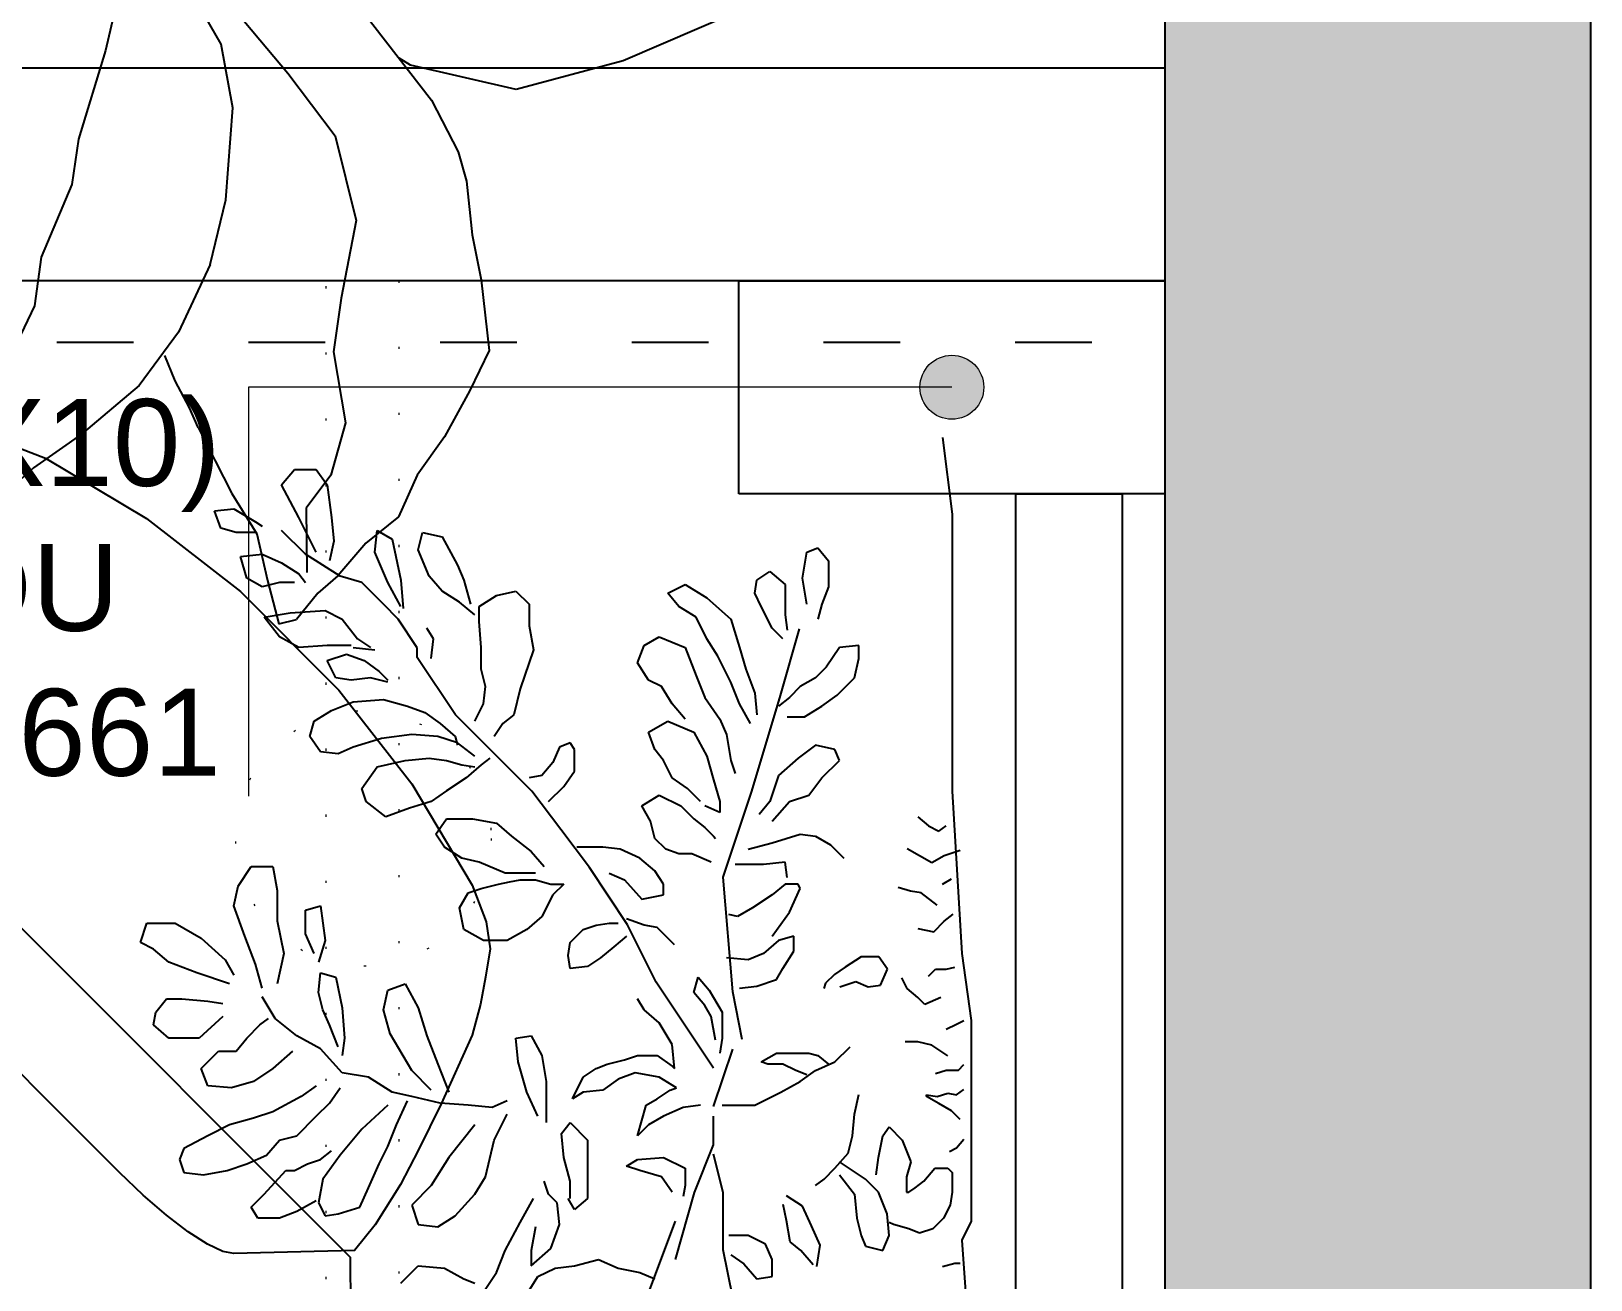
# Model space of a CAD drawing. Header units: millimetres. Extents: x 7687 to 15428, y -715 to 4028.
# Drawn here: x 10270.2 to 10343.5, y 3663.8 to 3722.4 of the extents above; entities that cross this region are included whole.
import ezdxf

# ---------------------------------------------------------------- set-up
doc = ezdxf.new("R2010")
doc.units = ezdxf.units.MM
for name, pattern in [('14.022_CEKIRDEKLER_SAFTLAR_+51.00$0$ACAD_ISO07W100', [3, 0, -3]), ('ACAD_ISO03W100', [30, 12, -18]), ('ACAD_ISO07W100', [3, 0, -3]), ('CONTINUA', [0])]:
    doc.linetypes.add(name, pattern=pattern)
for name, color, linetype in [('0-MOBIL', 3, 'CONTINUA'), ('ALPIÇAN ASMA TAVAN', 121, 'ACAD_ISO03W100'), ('YAZI', 121, 'Continuous')]:
    doc.layers.add(name, color=color, linetype=linetype)
for name, color, linetype, lineweight in [('Sarkıt Ayd.', 50, 'ACAD_ISO07W100', 0), ('SS_FURNITURE', 23, 'Continuous', 25), ('yazı', 7, 'Continuous', 20)]:
    doc.layers.add(name, color=color, linetype=linetype, lineweight=lineweight)
doc.styles.add('ROMANC', font='arial.ttf')

# ---------------------------------------------------------------- blocks, each defined once
blk = doc.blocks.new('fdgfff')
at = {"color": 67, "true_color": 0x727430}
for p, q in [((50514.227, 5720.9951), (50514.2402, 5721.0105)), ((50514.2402, 5721.0105), (50514.2533, 5721.0083)), ((50514.3038, 5720.9951), (50514.3169, 5721.0105)), ((50514.3169, 5721.0105), (50514.3235, 5721.0237)), ((50514.3235, 5721.0237), (50514.3432, 5721.0171)), ((50514.3432, 5721.0171), (50514.3432, 5720.9885)), ((50514.227, 5720.9644), (50514.227, 5720.9951)), ((50514.2533, 5721.0083), (50514.2665, 5720.9973)), ((50514.2665, 5720.9973), (50514.2665, 5720.982)), ((50514.2928, 5720.9666), (50514.3038, 5720.9951)), ((50514.091, 5720.9798), (50514.0888, 5720.96)), ((50514.1042, 5720.9842), (50514.091, 5720.9798)), ((50514.1152, 5720.9798), (50514.1042, 5720.9842)), ((50514.1283, 5720.9556), (50514.1152, 5720.9798)), ((50514.2665, 5720.982), (50514.2643, 5720.9556)), ((50514.3432, 5720.9885), (50514.3279, 5720.9622)), ((50514.2489, 5720.9403), (50514.227, 5720.9644)), ((50514.2818, 5720.9337), (50514.2928, 5720.9666)), ((50514.0888, 5720.96), (50514.0932, 5720.9359)), ((50514.1393, 5720.9337), (50514.1283, 5720.9556)), ((50514.1766, 5720.9315), (50514.1788, 5720.9556)), ((50514.1788, 5720.9556), (50514.1963, 5720.9622)), ((50514.1963, 5720.9622), (50514.2138, 5720.9447)), ((50514.2643, 5720.9556), (50514.2621, 5720.9403)), ((50514.3279, 5720.9622), (50514.306, 5720.9381)), ((50514.7424, 5720.9425), (50514.7599, 5720.949)), ((50514.7599, 5720.949), (50514.7621, 5720.9293)), ((50514.0932, 5720.9359), (50514.0998, 5720.9161)), ((50514.1459, 5720.9095), (50514.1393, 5720.9337)), ((50514.1831, 5720.9095), (50514.1766, 5720.9315)), ((50514.2138, 5720.9447), (50514.2138, 5720.9271)), ((50514.306, 5720.9381), (50514.2906, 5720.9293)), ((50514.738, 5720.9271), (50514.7424, 5720.9425)), ((50514.0998, 5720.9161), (50514.1086, 5720.8964)), ((50514.2138, 5720.9271), (50514.227, 5720.9161)), ((50514.227, 5720.9161), (50514.2402, 5720.903)), ((50514.3016, 5720.9073), (50514.3301, 5720.9183)), ((50514.3301, 5720.9183), (50514.3608, 5720.9293)), ((50514.3608, 5720.9293), (50514.3805, 5720.9249)), ((50514.3805, 5720.9249), (50514.4003, 5720.9117)), ((50514.6832, 5720.9008), (50514.692, 5720.9161)), ((50514.692, 5720.9161), (50514.7139, 5720.9227)), ((50514.7139, 5720.9227), (50514.7161, 5720.9008)), ((50514.738, 5720.9073), (50514.738, 5720.9271)), ((50514.7621, 5720.9293), (50514.749, 5720.9073)), ((50514.045, 5720.9051), (50514.0559, 5720.9117)), ((50514.045, 5720.8832), (50514.045, 5720.9051)), ((50514.0559, 5720.9117), (50514.0691, 5720.8986)), ((50514.1524, 5720.8898), (50514.1459, 5720.9095)), ((50514.1963, 5720.8898), (50514.1831, 5720.9095)), ((50514.2402, 5720.903), (50514.2467, 5720.8942)), ((50514.2467, 5720.8876), (50514.2687, 5720.9008)), ((50514.2774, 5720.9008), (50514.3016, 5720.9073)), ((50514.4003, 5720.9117), (50514.4003, 5720.8898)), ((50514.6876, 5720.8832), (50514.6832, 5720.9008)), ((50514.7161, 5720.9008), (50514.7073, 5720.881)), ((50514.749, 5720.9073), (50514.7446, 5720.9008)), ((50514.0691, 5720.8986), (50514.0932, 5720.8766)), ((50514.1086, 5720.8964), (50514.1239, 5720.8832)), ((50514.1678, 5720.8613), (50514.1524, 5720.8898)), ((50514.2138, 5720.87), (50514.1963, 5720.8898)), ((50514.2292, 5720.8656), (50514.2467, 5720.8876)), ((50514.3125, 5720.8788), (50514.2818, 5720.8854)), ((50514.3454, 5720.8854), (50514.3125, 5720.8788)), ((50514.3761, 5720.8854), (50514.3454, 5720.8854)), ((50514.4003, 5720.8898), (50514.3761, 5720.8854)), ((50514.6327, 5720.8832), (50514.6525, 5720.8986)), ((50514.6525, 5720.8986), (50514.6569, 5720.8722)), ((50514.0516, 5720.8656), (50514.045, 5720.8832)), ((50514.0932, 5720.8766), (50514.0932, 5720.8678)), ((50514.0932, 5720.8678), (50514.0998, 5720.8547)), ((50514.1239, 5720.8832), (50514.1283, 5720.8656)), ((50514.6218, 5720.8635), (50514.6327, 5720.8832)), ((50514.6569, 5720.8722), (50514.6591, 5720.8371)), ((50514.6876, 5720.8678), (50514.6876, 5720.8832)), ((50514.7073, 5720.881), (50514.6963, 5720.8635)), ((50514.7161, 5720.8569), (50514.7402, 5720.881)), ((50514.7534, 5720.8635), (50514.7863, 5720.881)), ((50514.7863, 5720.881), (50514.8016, 5720.8678)), ((50514.8016, 5720.8678), (50514.8016, 5720.8459)), ((50514.0625, 5720.8459), (50514.0516, 5720.8656)), ((50514.0998, 5720.8547), (50514.1042, 5720.8415)), ((50514.1283, 5720.8656), (50514.1481, 5720.8459)), ((50514.1788, 5720.8459), (50514.1678, 5720.8613)), ((50514.216, 5720.8415), (50514.2292, 5720.8656)), ((50514.3125, 5720.8481), (50514.3323, 5720.8569)), ((50514.3323, 5720.8569), (50514.3564, 5720.8569)), ((50514.3564, 5720.8569), (50514.3608, 5720.8415)), ((50514.5165, 5720.8415), (50514.5319, 5720.8525)), ((50514.5319, 5720.8525), (50514.5472, 5720.8481)), ((50514.624, 5720.8349), (50514.6218, 5720.8635)), ((50514.6963, 5720.8635), (50514.6876, 5720.8569)), ((50514.6941, 5720.8218), (50514.7161, 5720.8569)), ((50514.7183, 5720.8459), (50514.7534, 5720.8635)), ((50514.0603, 5720.8437), (50514.0472, 5720.8371)), ((50514.0472, 5720.8371), (50514.0494, 5720.8239)), ((50514.0845, 5720.8393), (50514.0603, 5720.8437)), ((50514.1086, 5720.8218), (50514.0845, 5720.8393)), ((50514.1042, 5720.8415), (50514.113, 5720.8305)), ((50514.1481, 5720.8459), (50514.1612, 5720.8327)), ((50514.1919, 5720.8196), (50514.216, 5720.8415)), ((50514.2402, 5720.8327), (50514.2555, 5720.8393)), ((50514.2555, 5720.8393), (50514.2731, 5720.8437)), ((50514.2731, 5720.8437), (50514.2928, 5720.8415)), ((50514.2928, 5720.8415), (50514.2884, 5720.8261)), ((50514.3257, 5720.8371), (50514.3038, 5720.8437)), ((50514.3608, 5720.8415), (50514.3257, 5720.8371)), ((50514.5143, 5720.8239), (50514.5165, 5720.8415)), ((50514.5472, 5720.8481), (50514.5582, 5720.8305)), ((50514.6591, 5720.8371), (50514.6503, 5720.8196)), ((50514.8016, 5720.8459), (50514.7863, 5720.8349)), ((50514.0494, 5720.8239), (50514.0559, 5720.802)), ((50514.1349, 5720.7998), (50514.1086, 5720.8218)), ((50514.1612, 5720.8327), (50514.1766, 5720.8218)), ((50514.2182, 5720.8239), (50514.2402, 5720.8327)), ((50514.2884, 5720.8261), (50514.2577, 5720.8196)), ((50514.5209, 5720.8086), (50514.5143, 5720.8239)), ((50514.5582, 5720.8305), (50514.5669, 5720.8086)), ((50514.5889, 5720.8108), (50514.5911, 5720.8261)), ((50514.5911, 5720.8261), (50514.6086, 5720.8349)), ((50514.6086, 5720.8349), (50514.6152, 5720.8152)), ((50514.624, 5720.8108), (50514.624, 5720.8349)), ((50514.6876, 5720.7998), (50514.6941, 5720.8218)), ((50514.7292, 5720.8283), (50514.7095, 5720.8327)), ((50514.7534, 5720.8305), (50514.7292, 5720.8283)), ((50514.7863, 5720.8349), (50514.7534, 5720.8305)), ((50514.1875, 5720.7932), (50514.1919, 5720.8196)), ((50514.227, 5720.8174), (50514.2095, 5720.8196)), ((50514.2577, 5720.8196), (50514.227, 5720.8174)), ((50514.5297, 5720.7801), (50514.5209, 5720.8086)), ((50514.5669, 5720.8086), (50514.5691, 5720.7779)), ((50514.5911, 5720.791), (50514.5889, 5720.8108)), ((50514.6152, 5720.8152), (50514.6086, 5720.7976)), ((50514.6218, 5720.8086), (50514.6196, 5720.7866)), ((50514.6503, 5720.8196), (50514.6305, 5720.8042)), ((50514.0559, 5720.802), (50514.0757, 5720.7932)), ((50514.0757, 5720.7932), (50514.0998, 5720.7823)), ((50514.159, 5720.7735), (50514.1349, 5720.7998)), ((50514.1722, 5720.7691), (50514.1875, 5720.7932)), ((50514.4507, 5720.7757), (50514.4661, 5720.7954)), ((50514.4661, 5720.7954), (50514.4792, 5720.7998)), ((50514.4792, 5720.7998), (50514.5012, 5720.7844)), ((50514.5867, 5720.7735), (50514.5911, 5720.791)), ((50514.6086, 5720.7976), (50514.5977, 5720.7823)), ((50514.6305, 5720.8042), (50514.6218, 5720.791)), ((50514.6656, 5720.7779), (50514.6876, 5720.7998)), ((50514.0998, 5720.7823), (50514.1173, 5720.7735)), ((50514.1173, 5720.7735), (50514.1393, 5720.7647)), ((50514.2314, 5720.7713), (50514.2555, 5720.7779)), ((50514.2555, 5720.7779), (50514.2753, 5720.7735)), ((50514.2753, 5720.7735), (50514.2818, 5720.7559)), ((50514.4595, 5720.7515), (50514.4507, 5720.7757)), ((50514.5012, 5720.7844), (50514.5077, 5720.7559)), ((50514.534, 5720.7493), (50514.5297, 5720.7801)), ((50514.5691, 5720.7779), (50514.5626, 5720.7537)), ((50514.5977, 5720.7823), (50514.5889, 5720.7735)), ((50514.6504, 5720.7631), (50514.6656, 5720.7779)), ((50514.6634, 5720.7603), (50514.6876, 5720.7735)), ((50514.6876, 5720.7735), (50514.7183, 5720.7866)), ((50514.7183, 5720.7866), (50514.7402, 5720.7844)), ((50514.7402, 5720.7844), (50514.7314, 5720.7691)), ((50513.9792, 5720.7603), (50513.9967, 5720.7428)), ((50514.1393, 5720.7647), (50514.1634, 5720.7537)), ((50514.1678, 5720.7493), (50514.1722, 5720.7691)), ((50514.1941, 5720.7493), (50514.2314, 5720.7713)), ((50514.6215, 5720.7438), (50514.6504, 5720.7631)), ((50514.6898, 5720.7603), (50514.6613, 5720.7581)), ((50514.7314, 5720.7691), (50514.6898, 5720.7603)), ((50513.9967, 5720.7428), (50513.9945, 5720.7164)), ((50514.0384, 5720.7428), (50514.0362, 5720.723)), ((50514.0581, 5720.7493), (50514.0384, 5720.7428)), ((50514.0779, 5720.7296), (50514.0581, 5720.7493)), ((50514.1612, 5720.7208), (50514.1678, 5720.7493)), ((50514.1744, 5720.7296), (50514.1941, 5720.7493)), ((50514.2577, 5720.7428), (50514.2292, 5720.734)), ((50514.2818, 5720.7559), (50514.2577, 5720.7428)), ((50514.4661, 5720.7296), (50514.4595, 5720.7515)), ((50514.5077, 5720.7559), (50514.5099, 5720.7318)), ((50514.5319, 5720.723), (50514.534, 5720.7493)), ((50514.5539, 5720.7051), (50514.6118, 5720.7438)), ((50514.5626, 5720.7537), (50514.556, 5720.7362)), ((50514.6118, 5720.7438), (50514.6215, 5720.7438)), ((50514.6941, 5720.7318), (50514.7205, 5720.7428)), ((50514.7205, 5720.7428), (50514.738, 5720.7384)), ((50514.1064, 5720.712), (50514.0779, 5720.7296)), ((50514.2292, 5720.734), (50514.2007, 5720.723)), ((50514.477, 5720.7142), (50514.4661, 5720.7296)), ((50514.5099, 5720.7318), (50514.5077, 5720.7142)), ((50514.556, 5720.7362), (50514.545, 5720.7208)), ((50514.6108, 5720.7296), (50514.6305, 5720.7274)), ((50514.6305, 5720.7274), (50514.6415, 5720.734)), ((50514.6788, 5720.7186), (50514.6941, 5720.7318)), ((50514.738, 5720.7384), (50514.7336, 5720.7186)), ((50513.9945, 5720.7164), (50513.9836, 5720.6967)), ((50514.0362, 5720.723), (50514.0472, 5720.7054)), ((50514.1393, 5720.6857), (50514.1064, 5720.712)), ((50514.159, 5720.6923), (50514.1612, 5720.7208)), ((50514.2007, 5720.723), (50514.1722, 5720.712)), ((50514.409, 5720.6989), (50514.42, 5720.7164)), ((50514.42, 5720.7164), (50514.4332, 5720.7252)), ((50514.4332, 5720.7252), (50514.4485, 5720.7142)), ((50514.4485, 5720.7142), (50514.4485, 5720.6879)), ((50514.4902, 5720.6945), (50514.477, 5720.7142)), ((50514.5077, 5720.7142), (50514.5033, 5720.6989)), ((50514.5253, 5720.7032), (50514.5319, 5720.723)), ((50514.545, 5720.7208), (50514.5319, 5720.7054)), ((50514.6678, 5720.7011), (50514.6788, 5720.7186)), ((50514.7336, 5720.7186), (50514.7051, 5720.7032)), ((50513.9836, 5720.6967), (50513.9792, 5720.6857)), ((50514.0472, 5720.7054), (50514.0691, 5720.6857)), ((50514.3257, 5720.6769), (50514.3367, 5720.6967)), ((50514.3367, 5720.6967), (50514.3586, 5720.7011)), ((50514.3586, 5720.7011), (50514.3739, 5720.6923)), ((50514.4047, 5720.6813), (50514.409, 5720.6989)), ((50514.5033, 5720.6791), (50514.4902, 5720.6945)), ((50514.5033, 5720.6989), (50514.5012, 5720.6857)), ((50514.5121, 5720.6857), (50514.5253, 5720.7032)), ((50514.5319, 5720.7054), (50514.5231, 5720.7032)), ((50514.5249, 5720.6761), (50514.5539, 5720.7051)), ((50514.6547, 5720.6857), (50514.6678, 5720.7011)), ((50514.6898, 5720.6967), (50514.6656, 5720.6901)), ((50514.7051, 5720.7032), (50514.6898, 5720.6967)), ((50513.9638, 5720.6813), (50513.9901, 5720.6637)), ((50514.0691, 5720.6857), (50514.0866, 5720.6747)), ((50514.1568, 5720.6681), (50514.159, 5720.6923)), ((50514.3739, 5720.6923), (50514.3783, 5720.6791)), ((50514.3783, 5720.6791), (50514.3827, 5720.6616)), ((50514.3937, 5720.655), (50514.4047, 5720.6813)), ((50514.4485, 5720.6879), (50514.4441, 5720.6637)), ((50514.5099, 5720.6703), (50514.5033, 5720.6791)), ((50514.5472, 5720.6857), (50514.5648, 5720.6769)), ((50514.5823, 5720.6747), (50514.5998, 5720.6791)), ((50514.5998, 5720.6791), (50514.6218, 5720.6791)), ((50514.6218, 5720.6791), (50514.6481, 5720.6813)), ((50514.6481, 5720.6813), (50514.6634, 5720.6813)), ((50514.6634, 5720.6813), (50514.6744, 5720.6637)), ((50513.9901, 5720.6637), (50514.0121, 5720.655)), ((50514.0866, 5720.6747), (50514.1239, 5720.6659)), ((50514.1239, 5720.6659), (50514.1502, 5720.6528)), ((50514.1634, 5720.6528), (50514.1568, 5720.6681)), ((50514.3257, 5720.6528), (50514.3257, 5720.6769)), ((50514.4441, 5720.6637), (50514.431, 5720.6484)), ((50514.4766, 5720.6278), (50514.5249, 5720.6761)), ((50514.545, 5720.6572), (50514.5319, 5720.6659)), ((50514.5648, 5720.6769), (50514.5823, 5720.6747)), ((50514.6744, 5720.6637), (50514.6788, 5720.644)), ((50514.0121, 5720.655), (50514.0406, 5720.6396)), ((50514.3367, 5720.633), (50514.3257, 5720.6528)), ((50514.3827, 5720.6616), (50514.3849, 5720.6506)), ((50514.3849, 5720.6506), (50514.3871, 5720.6396)), ((50514.3937, 5720.6374), (50514.3937, 5720.655)), ((50514.431, 5720.6484), (50514.4156, 5720.6286)), ((50514.5538, 5720.6462), (50514.545, 5720.6572)), ((50513.9682, 5720.633), (50513.9858, 5720.622)), ((50514.0406, 5720.6396), (50514.0647, 5720.6264)), ((50514.1481, 5720.622), (50514.1722, 5720.633)), ((50514.1722, 5720.633), (50514.2029, 5720.6418)), ((50514.2029, 5720.6418), (50514.227, 5720.644)), ((50514.227, 5720.644), (50514.2292, 5720.6286)), ((50514.3498, 5720.6177), (50514.3367, 5720.633)), ((50514.3871, 5720.6396), (50514.3871, 5720.6242)), ((50514.3937, 5720.6242), (50514.3937, 5720.6374)), ((50514.5801, 5720.6396), (50514.5538, 5720.6462)), ((50514.6196, 5720.6264), (50514.5801, 5720.6396)), ((50514.6788, 5720.644), (50514.6656, 5720.6308)), ((50513.9858, 5720.622), (50513.9945, 5720.6045)), ((50513.9967, 5720.6286), (50514.0143, 5720.6089)), ((50514.0121, 5720.6286), (50513.9967, 5720.6286)), ((50514.0362, 5720.6242), (50514.0121, 5720.6286)), ((50514.0691, 5720.6111), (50514.0823, 5720.6155)), ((50514.2095, 5720.6177), (50514.1831, 5720.6133)), ((50514.2292, 5720.6286), (50514.2095, 5720.6177)), ((50514.3718, 5720.6067), (50514.3498, 5720.6177)), ((50514.3871, 5720.6242), (50514.3827, 5720.6089)), ((50514.4156, 5720.6286), (50514.4003, 5720.6155)), ((50514.438, 5720.5988), (50514.4766, 5720.6278)), ((50514.4924, 5720.6177), (50514.4902, 5720.6308)), ((50514.5055, 5720.6067), (50514.4924, 5720.6177)), ((50514.6437, 5720.6308), (50514.6196, 5720.6264)), ((50514.6656, 5720.6308), (50514.6437, 5720.6308)), ((50513.9945, 5720.6045), (50513.9967, 5720.5847)), ((50514.0143, 5720.6089), (50514.0384, 5720.6001)), ((50514.0384, 5720.6001), (50514.0603, 5720.6023)), ((50514.0603, 5720.6023), (50514.0691, 5720.6111)), ((50514.1612, 5720.6133), (50514.1415, 5720.6133)), ((50514.1831, 5720.6133), (50514.1612, 5720.6133)), ((50514.3827, 5720.5957), (50514.3718, 5720.6067)), ((50514.3827, 5720.6089), (50514.3827, 5720.5957)), ((50514.4661, 5720.6111), (50514.4814, 5720.5957)), ((50514.5209, 5720.6001), (50514.5055, 5720.6067)), ((50514.5253, 5720.5891), (50514.5209, 5720.6001)), ((50513.9967, 5720.5847), (50514.0033, 5720.5606)), ((50514.0537, 5720.5847), (50514.0647, 5720.5913)), ((50514.0647, 5720.5716), (50514.0537, 5720.5847)), ((50514.0647, 5720.5891), (50514.0823, 5720.5891)), ((50514.0823, 5720.5891), (50514.1064, 5720.5957)), ((50514.1064, 5720.5957), (50514.1305, 5720.5979)), ((50514.1415, 5720.5891), (50514.1239, 5720.5716)), ((50514.1305, 5720.5979), (50514.1415, 5720.5891)), ((50514.1656, 5720.5869), (50514.1875, 5720.576)), ((50514.1722, 5720.576), (50514.1656, 5720.5869)), ((50514.2972, 5720.5891), (50514.3103, 5720.5913)), ((50514.2994, 5720.5716), (50514.2972, 5720.5891)), ((50514.3103, 5720.5913), (50514.3235, 5720.5891)), ((50514.3235, 5720.5891), (50514.3367, 5720.576)), ((50514.3993, 5720.5698), (50514.438, 5720.5988)), ((50514.4814, 5720.5957), (50514.4968, 5720.5847)), ((50514.4968, 5720.5847), (50514.5187, 5720.5847)), ((50514.5187, 5720.5847), (50514.5253, 5720.5891)), ((50514.0932, 5720.5716), (50514.0647, 5720.5716)), ((50514.1239, 5720.5716), (50514.0932, 5720.5716)), ((50514.1744, 5720.5562), (50514.1722, 5720.576)), ((50514.1875, 5720.576), (50514.1963, 5720.5628)), ((50514.3082, 5720.5584), (50514.2994, 5720.5716)), ((50514.3367, 5720.576), (50514.3411, 5720.5628)), ((50514.3414, 5720.5311), (50514.3993, 5720.5698)), ((50514.42, 5720.5716), (50514.42, 5720.5825)), ((50514.42, 5720.5562), (50514.42, 5720.5716)), ((50514.0033, 5720.5606), (50513.9945, 5720.5408)), ((50514.1853, 5720.5408), (50514.1744, 5720.5562)), ((50514.1963, 5720.5628), (50514.2007, 5720.5518)), ((50514.3191, 5720.5452), (50514.3082, 5720.5584)), ((50514.3411, 5720.5628), (50514.3432, 5720.5496)), ((50514.4178, 5720.5387), (50514.42, 5720.5562)), ((50513.9945, 5720.5408), (50513.9901, 5720.5189)), ((50514.1919, 5720.5233), (50514.1853, 5720.5408)), ((50514.2007, 5720.5518), (50514.2051, 5720.5343)), ((50514.3301, 5720.5321), (50514.3191, 5720.5452)), ((50514.3432, 5720.5496), (50514.3432, 5720.5408)), ((50514.3937, 5720.5496), (50514.3871, 5720.5343)), ((50514.409, 5720.5189), (50514.4178, 5720.5387)), ((50514.0932, 5720.5189), (50514.0976, 5720.5321)), ((50514.0976, 5720.5321), (50514.1042, 5720.5211)), ((50514.1042, 5720.5211), (50514.1064, 5720.4948)), ((50514.1283, 5720.5211), (50514.159, 5720.5123)), ((50514.1393, 5720.5101), (50514.1283, 5720.5211)), ((50514.1875, 5720.4992), (50514.1919, 5720.5233)), ((50514.2051, 5720.5343), (50514.2095, 5720.5211)), ((50514.2095, 5720.5211), (50514.2095, 5720.5013)), ((50514.2555, 5720.5145), (50514.2665, 5720.5211)), ((50514.2834, 5720.5021), (50514.3414, 5720.5311)), ((50514.3411, 5720.5145), (50514.3476, 5720.5321)), ((50514.3871, 5720.5343), (50514.3674, 5720.5167)), ((50514.5889, 5720.5101), (50514.6064, 5720.5211)), ((50514.6064, 5720.5211), (50514.624, 5720.5145)), ((50513.9647, 5720.5118), (50514.0419, 5720.4828)), ((50513.9901, 5720.5189), (50513.9836, 5720.5035)), ((50514.0866, 5720.497), (50514.0932, 5720.5189)), ((50514.1481, 5720.4948), (50514.1393, 5720.5101)), ((50514.159, 5720.5123), (50514.1656, 5720.5013)), ((50514.2424, 5720.4992), (50514.2555, 5720.5145)), ((50514.3389, 5720.5013), (50514.3411, 5720.5145)), ((50514.3674, 5720.5167), (50514.3718, 5720.4948)), ((50514.3959, 5720.5035), (50514.409, 5720.5189)), ((50514.4288, 5720.5035), (50514.4463, 5720.5079)), ((50514.4463, 5720.5079), (50514.4617, 5720.5167)), ((50514.4617, 5720.5167), (50514.4726, 5720.4992)), ((50514.5187, 5720.5035), (50514.5362, 5720.5101)), ((50514.5362, 5720.5101), (50514.5472, 5720.4904)), ((50514.5823, 5720.497), (50514.5889, 5720.5101)), ((50514.624, 5720.5145), (50514.6327, 5720.4992)), ((50514.0713, 5720.486), (50514.0866, 5720.497)), ((50514.1064, 5720.4948), (50514.0954, 5720.4728)), ((50514.1568, 5720.475), (50514.1481, 5720.4948)), ((50514.1656, 5720.5013), (50514.1744, 5720.4882)), ((50514.1766, 5720.4816), (50514.1875, 5720.4992)), ((50514.1965, 5720.4441), (50514.2834, 5720.5021)), ((50514.2095, 5720.5013), (50514.1985, 5720.486)), ((50514.2204, 5720.486), (50514.2424, 5720.4992)), ((50514.3213, 5720.4838), (50514.3389, 5720.5013)), ((50514.3718, 5720.4948), (50514.3827, 5720.4948)), ((50514.3827, 5720.4948), (50514.3959, 5720.5035)), ((50514.4134, 5720.4794), (50514.4178, 5720.4926)), ((50514.4178, 5720.4926), (50514.4288, 5720.5035)), ((50514.4726, 5720.4992), (50514.4617, 5720.4772)), ((50514.4902, 5720.486), (50514.5077, 5720.4948)), ((50514.5077, 5720.4948), (50514.5187, 5720.5035)), ((50514.5472, 5720.4904), (50514.5362, 5720.464)), ((50514.5648, 5720.486), (50514.5823, 5720.497)), ((50514.6327, 5720.4992), (50514.6218, 5720.4728)), ((50514.6634, 5720.4794), (50514.6766, 5720.4904)), ((50514.6766, 5720.4904), (50514.6854, 5720.4728)), ((50514.0033, 5720.4828), (50514.0709, 5720.4635)), ((50514.0779, 5720.4728), (50514.0669, 5720.475)), ((50514.159, 5720.4575), (50514.1568, 5720.475)), ((50514.1744, 5720.4882), (50514.1766, 5720.4816)), ((50514.1963, 5720.4838), (50514.2204, 5720.486)), ((50514.1985, 5720.486), (50514.1963, 5720.4838)), ((50514.4134, 5720.4662), (50514.4134, 5720.4794)), ((50514.4617, 5720.4772), (50514.4485, 5720.464)), ((50514.4792, 5720.4706), (50514.4902, 5720.486)), ((50514.5494, 5720.4728), (50514.5648, 5720.486)), ((50514.6525, 5720.4618), (50514.6634, 5720.4794)), ((50514.0709, 5720.4635), (50514.1192, 5720.4441)), ((50514.0954, 5720.4728), (50514.0779, 5720.4728)), ((50514.2599, 5720.4531), (50514.2731, 5720.464)), ((50514.2731, 5720.464), (50514.2884, 5720.4597)), ((50514.2884, 5720.4597), (50514.2753, 5720.4487)), ((50514.4047, 5720.4465), (50514.4134, 5720.4662)), ((50514.4485, 5720.464), (50514.4397, 5720.4531)), ((50514.4661, 5720.4575), (50514.4792, 5720.4706)), ((50514.5362, 5720.464), (50514.5121, 5720.4509)), ((50514.5933, 5720.4618), (50514.5713, 5720.4531)), ((50514.6218, 5720.4728), (50514.5933, 5720.4618)), ((50514.6305, 5720.4509), (50514.6525, 5720.4618)), ((50514.6854, 5720.4728), (50514.6722, 5720.4509)), ((50514.0709, 5720.4345), (50514.1095, 5720.4441)), ((50514.1192, 5720.4441), (50514.1482, 5720.4441)), ((50514.1578, 5720.4441), (50514.2158, 5720.4248)), ((50514.2248, 5720.4421), (50514.2489, 5720.4465)), ((50514.2489, 5720.4465), (50514.2599, 5720.4531)), ((50514.2753, 5720.4487), (50514.2533, 5720.4355)), ((50514.431, 5720.4443), (50514.4288, 5720.4421)), ((50514.4397, 5720.4531), (50514.431, 5720.4443)), ((50514.4551, 5720.4377), (50514.4617, 5720.4531)), ((50514.488, 5720.4443), (50514.4661, 5720.4377)), ((50514.5121, 5720.4509), (50514.488, 5720.4443)), ((50514.5713, 5720.4531), (50514.5494, 5720.4377)), ((50514.613, 5720.4399), (50514.6305, 5720.4509)), ((50514.6722, 5720.4509), (50514.6503, 5720.4267)), ((50513.9647, 5720.4248), (50514.013, 5720.4345)), ((50514.0077, 5720.4267), (50513.9989, 5720.4136)), ((50514.013, 5720.4345), (50514.0709, 5720.4345)), ((50514.0274, 5720.4092), (50514.0274, 5720.4289)), ((50514.159, 5720.4355), (50514.159, 5720.4026)), ((50514.227, 5720.4355), (50514.2117, 5720.4377)), ((50514.2533, 5720.4355), (50514.227, 5720.4355)), ((50514.2737, 5720.4248), (50514.3897, 5720.4345)), ((50514.306, 5720.4092), (50514.3082, 5720.4311)), ((50514.3498, 5720.4201), (50514.352, 5720.4289)), ((50514.3897, 5720.4345), (50514.4766, 5720.4055)), ((50514.4661, 5720.4377), (50514.4551, 5720.4377)), ((50514.5077, 5720.4267), (50514.4946, 5720.4223)), ((50514.534, 5720.4311), (50514.5077, 5720.4267)), ((50514.5494, 5720.4377), (50514.534, 5720.4311)), ((50514.5648, 5720.418), (50514.5867, 5720.4267)), ((50514.5867, 5720.4267), (50514.613, 5720.4399)), ((50514.6503, 5720.4267), (50514.6218, 5720.418)), ((50513.9989, 5720.4136), (50513.9836, 5720.4004)), ((50514.2255, 5720.4152), (50514.2737, 5720.4248)), ((50514.2774, 5720.418), (50514.2796, 5720.4004)), ((50514.3586, 5720.4048), (50514.3498, 5720.4201)), ((50514.4025, 5720.4092), (50514.4025, 5720.4223)), ((50514.545, 5720.407), (50514.5648, 5720.418)), ((50514.5998, 5720.4114), (50514.5757, 5720.4026)), ((50514.6218, 5720.418), (50514.5998, 5720.4114)), ((50513.9836, 5720.4004), (50513.9858, 5720.385)), ((50514.0187, 5720.3916), (50514.0274, 5720.4092)), ((50514.159, 5720.4026), (50514.1722, 5720.3763)), ((50514.2007, 5720.3894), (50514.2029, 5720.396)), ((50514.2029, 5720.396), (50514.2117, 5720.3806)), ((50514.2796, 5720.4004), (50514.2862, 5720.3806)), ((50514.3125, 5720.3938), (50514.306, 5720.4092)), ((50514.3718, 5720.385), (50514.3586, 5720.4048)), ((50514.4025, 5720.3938), (50514.4025, 5720.4092)), ((50514.4178, 5720.4092), (50514.4244, 5720.385)), ((50514.4661, 5720.3872), (50514.4529, 5720.3982)), ((50514.4766, 5720.4055), (50514.5732, 5720.3765)), ((50514.5757, 5720.4026), (50514.5538, 5720.4004)), ((50514.6415, 5720.385), (50514.6634, 5720.396)), ((50514.6634, 5720.396), (50514.6766, 5720.4026)), ((50514.6766, 5720.4026), (50514.6898, 5720.4004)), ((50514.6898, 5720.4004), (50514.6985, 5720.3872)), ((50513.9858, 5720.385), (50514.0033, 5720.385)), ((50514.0033, 5720.385), (50514.0187, 5720.3916)), ((50514.2007, 5720.3828), (50514.2007, 5720.3894)), ((50514.2007, 5720.3741), (50514.2007, 5720.3828)), ((50514.2117, 5720.3806), (50514.2117, 5720.3697)), ((50514.2862, 5720.3806), (50514.2972, 5720.3741)), ((50514.3257, 5720.3785), (50514.3125, 5720.3938)), ((50514.3301, 5720.385), (50514.3542, 5720.3675)), ((50514.3827, 5720.3719), (50514.3718, 5720.385)), ((50514.4047, 5720.3719), (50514.4025, 5720.3938)), ((50514.4244, 5720.385), (50514.4332, 5720.3565)), ((50514.4463, 5720.385), (50514.4661, 5720.3675)), ((50514.4924, 5720.3785), (50514.4661, 5720.3872)), ((50514.6305, 5720.3741), (50514.6415, 5720.385)), ((50514.6985, 5720.3872), (50514.6854, 5720.3719)), ((50514.0121, 5720.356), (50514.0211, 5720.3667)), ((50514.0211, 5720.3667), (50514.0425, 5720.3703)), ((50514.0425, 5720.3703), (50514.0586, 5720.3739)), ((50514.0569, 5720.3542), (50514.0676, 5720.3703)), ((50514.1722, 5720.3763), (50514.1831, 5720.3565)), ((50514.1941, 5720.3609), (50514.2007, 5720.3741)), ((50514.2117, 5720.3697), (50514.2117, 5720.3477)), ((50514.2972, 5720.3741), (50514.3147, 5720.3631)), ((50514.3147, 5720.3631), (50514.3301, 5720.3631)), ((50514.3301, 5720.3631), (50514.3257, 5720.3785)), ((50514.3542, 5720.3675), (50514.3783, 5720.3565)), ((50514.3827, 5720.3587), (50514.3827, 5720.3719)), ((50514.3893, 5720.3697), (50514.4047, 5720.3719)), ((50514.4661, 5720.3675), (50514.4726, 5720.3477)), ((50514.5099, 5720.3587), (50514.4924, 5720.3785)), ((50514.5516, 5720.3697), (50514.5516, 5720.3521)), ((50514.5713, 5720.3675), (50514.5626, 5720.3785)), ((50514.5823, 5720.3565), (50514.5713, 5720.3675)), ((50514.5732, 5720.3765), (50514.6408, 5720.3572)), ((50514.6547, 5720.3719), (50514.6393, 5720.3697)), ((50514.6854, 5720.3719), (50514.6547, 5720.3719)), ((50513.9978, 5720.3434), (50514.0121, 5720.356)), ((50514.0372, 5720.3452), (50514.0569, 5720.3542)), ((50514.1831, 5720.3565), (50514.1941, 5720.3411)), ((50514.1897, 5720.3499), (50514.1941, 5720.3609)), ((50514.2117, 5720.3477), (50514.2095, 5720.3389)), ((50514.3783, 5720.3565), (50514.3827, 5720.3587)), ((50514.4332, 5720.3565), (50514.431, 5720.3411)), ((50514.4726, 5720.3477), (50514.4902, 5720.3346)), ((50514.5231, 5720.3411), (50514.5099, 5720.3587)), ((50514.5516, 5720.3521), (50514.5626, 5720.3346)), ((50514.5911, 5720.3411), (50514.5823, 5720.3565)), ((50514.6656, 5720.3499), (50514.692, 5720.3543)), ((50514.692, 5720.3543), (50514.7183, 5720.3499)), ((50514.7183, 5720.3499), (50514.7227, 5720.3389)), ((50513.996, 5720.3399), (50514.0175, 5720.3363)), ((50514.0175, 5720.3363), (50514.0372, 5720.3452)), ((50514.0779, 5720.3411), (50514.0845, 5720.3324)), ((50514.0845, 5720.3324), (50514.0954, 5720.3214)), ((50514.1941, 5720.3411), (50514.2029, 5720.3214)), ((50514.2095, 5720.3389), (50514.2007, 5720.328)), ((50514.2824, 5720.3309), (50514.277, 5720.3327)), ((50514.431, 5720.3411), (50514.4222, 5720.3258)), ((50514.4902, 5720.3346), (50514.5077, 5720.317)), ((50514.5187, 5720.3214), (50514.5231, 5720.3411)), ((50514.5626, 5720.3346), (50514.5735, 5720.3192)), ((50514.602, 5720.3302), (50514.5911, 5720.3411)), ((50514.6656, 5720.3346), (50514.6503, 5720.3389)), ((50514.6832, 5720.328), (50514.6656, 5720.3346)), ((50514.7227, 5720.3389), (50514.7095, 5720.328)), ((50514.0888, 5720.317), (50514.0691, 5720.3016)), ((50514.0932, 5720.3038), (50514.102, 5720.317)), ((50514.0954, 5720.3214), (50514.1108, 5720.3082)), ((50514.2029, 5720.3214), (50514.2182, 5720.306)), ((50514.2788, 5720.3166), (50514.2842, 5720.3004)), ((50514.2913, 5720.3219), (50514.2824, 5720.3309)), ((50514.2985, 5720.3112), (50514.2913, 5720.3219)), ((50514.4222, 5720.3258), (50514.409, 5720.3126)), ((50514.5077, 5720.317), (50514.5187, 5720.3214)), ((50514.5735, 5720.3192), (50514.5911, 5720.3016)), ((50514.6218, 5720.317), (50514.602, 5720.3302)), ((50514.624, 5720.2973), (50514.6218, 5720.317)), ((50514.7095, 5720.328), (50514.6832, 5720.328)), ((50514.0691, 5720.3016), (50514.045, 5720.2994)), ((50514.0845, 5720.2907), (50514.0932, 5720.3038)), ((50514.1108, 5720.3082), (50514.1283, 5720.3038)), ((50514.1283, 5720.3038), (50514.1502, 5720.3016)), ((50514.1502, 5720.3016), (50514.17, 5720.2973)), ((50514.2842, 5720.3004), (50514.2788, 5720.2879)), ((50514.3092, 5720.2951), (50514.2985, 5720.3112)), ((50514.5911, 5720.3016), (50514.6108, 5720.2973)), ((50514.0165, 5720.2907), (50514.0121, 5720.2731)), ((50514.0274, 5720.2951), (50514.0165, 5720.2907)), ((50514.045, 5720.2994), (50514.0274, 5720.2951)), ((50514.0713, 5720.2775), (50514.0845, 5720.2907)), ((50514.2788, 5720.2879), (50514.2806, 5720.2754)), ((50514.3092, 5720.2772), (50514.3092, 5720.2951)), ((50514.6108, 5720.2973), (50514.624, 5720.2973)), ((50514.0121, 5720.2731), (50514.0274, 5720.2665)), ((50514.0274, 5720.2665), (50514.0494, 5720.2687)), ((50514.0494, 5720.2687), (50514.0713, 5720.2775)), ((50514.0888, 5720.2797), (50514.1064, 5720.2775)), ((50514.1064, 5720.2775), (50514.1283, 5720.2731)), ((50514.1283, 5720.2731), (50514.1371, 5720.2665)), ((50514.2806, 5720.2754), (50514.2967, 5720.2682)), ((50514.2967, 5720.2682), (50514.3092, 5720.2772)), ((50514.034, 5720.2468), (50514.0384, 5720.2621)), ((50514.0384, 5720.2621), (50514.0406, 5720.2665)), ((50514.1239, 5720.2534), (50514.102, 5720.2446)), ((50514.1371, 5720.2665), (50514.1239, 5720.2534)), ((50514.277, 5720.2485), (50514.2878, 5720.2539)), ((50514.3755, 5720.2449), (50514.3791, 5720.2575)), ((50514.0296, 5720.2358), (50514.034, 5720.2468)), ((50514.0713, 5720.249), (50514.0713, 5720.2468)), ((50514.0866, 5720.249), (50514.0713, 5720.249)), ((50514.0713, 5720.2468), (50514.0757, 5720.2402)), ((50514.0757, 5720.2402), (50514.0823, 5720.2314)), ((50514.102, 5720.2446), (50514.0866, 5720.249)), ((50514.2197, 5720.2234), (50514.2233, 5720.2378)), ((50514.2233, 5720.2378), (50514.2233, 5720.2503)), ((50514.2609, 5720.2306), (50514.2681, 5720.2378)), ((50514.2681, 5720.2378), (50514.277, 5720.2485)), ((50514.3379, 5720.2378), (50514.3343, 5720.2216)), ((50514.3737, 5720.2342), (50514.3755, 5720.2449)), ((50514.4041, 5720.2234), (50514.4184, 5720.2485)), ((50514.4506, 5720.2378), (50514.4417, 5720.227)), ((50514.034, 5720.2226), (50514.0296, 5720.2358)), ((50514.045, 5720.2117), (50514.034, 5720.2226)), ((50514.0823, 5720.2314), (50514.0954, 5720.2204)), ((50514.1607, 5720.2163), (50514.1678, 5720.2288)), ((50514.1696, 5720.2288), (50514.1678, 5720.2181)), ((50514.1678, 5720.2288), (50514.1696, 5720.2288)), ((50514.209, 5720.2073), (50514.2197, 5720.2234)), ((50514.2681, 5720.2145), (50514.2609, 5720.2306)), ((50514.2896, 5720.227), (50514.2967, 5720.2198)), ((50514.3343, 5720.2216), (50514.345, 5720.2109)), ((50514.3612, 5720.2181), (50514.3737, 5720.2342)), ((50514.4113, 5720.2109), (50514.4041, 5720.2234)), ((50514.4417, 5720.227), (50514.4363, 5720.2163)), ((50513.996, 5720.2127), (50513.9996, 5720.2001)), ((50514.0581, 5720.2051), (50514.045, 5720.2117)), ((50514.0954, 5720.2073), (50514.091, 5720.2029)), ((50514.0954, 5720.2204), (50514.0954, 5720.2073)), ((50514.1123, 5720.2055), (50514.1159, 5720.1984)), ((50514.1535, 5720.2037), (50514.1607, 5720.2163)), ((50514.1678, 5720.2181), (50514.1714, 5720.2073)), ((50514.1714, 5720.2073), (50514.1696, 5720.1984)), ((50514.1911, 5720.2198), (50514.1947, 5720.2091)), ((50514.1947, 5720.2091), (50514.1947, 5720.1966)), ((50514.2359, 5720.2091), (50514.2412, 5720.1984)), ((50514.2967, 5720.2198), (50514.2967, 5720.2091)), ((50514.2967, 5720.2091), (50514.2985, 5720.2001)), ((50514.345, 5720.2109), (50514.3522, 5720.2019)), ((50514.3826, 5720.2127), (50514.388, 5720.2037)), ((50514.4166, 5720.1948), (50514.4113, 5720.2109)), ((50514.4363, 5720.2163), (50514.4417, 5720.2091)), ((50514.7567, 5720.2025), (50514.834, 5720.2122)), ((50513.8874, 5720.1832), (50514.0226, 5720.1928)), ((50513.9996, 5720.2001), (50513.9996, 5720.1948)), ((50514.0226, 5720.1928), (50514.0419, 5720.1832)), ((50514.0713, 5720.2029), (50514.0581, 5720.2051)), ((50514.091, 5720.2029), (50514.0713, 5720.2029)), ((50514.1159, 5720.1984), (50514.1249, 5720.1912)), ((50514.1446, 5720.1948), (50514.1535, 5720.2037)), ((50514.1696, 5720.1984), (50514.175, 5720.1912)), ((50514.1947, 5720.1966), (50514.2001, 5720.1912)), ((50514.2412, 5720.1984), (50514.2448, 5720.1912)), ((50514.2448, 5720.1832), (50514.3124, 5720.1928)), ((50514.3124, 5720.1928), (50514.4766, 5720.2025)), ((50514.4766, 5720.2025), (50514.5635, 5720.2025)), ((50514.5635, 5720.2025), (50514.6794, 5720.2025)), ((50514.6794, 5720.2025), (50514.7567, 5720.2025)), ((50514.0419, 5720.1832), (50514.1289, 5720.1832)), ((50514.1289, 5720.1832), (50514.2448, 5720.1832))]:
    blk.add_line(p, q, dxfattribs=at)
blk = doc.blocks.new('gfjj')
at = {"layer": '0-MOBIL', "color": 67, "true_color": 0x727430}
for p, q in [((50475.2886, 6801.0968), (50475.2992, 6801.1377)), ((50475.2992, 6801.1377), (50475.3158, 6801.1334)), ((50475.336, 6801.1087), (50475.3158, 6801.1334)), ((50475.3546, 6801.0926), (50475.336, 6801.1087)), ((50475.2786, 6801.0529), (50475.2886, 6801.0968)), ((50475.325, 6801.0289), (50475.3255, 6801.0892)), ((50475.381, 6801.0618), (50475.3546, 6801.0926)), ((50475.4118, 6801.0371), (50475.381, 6801.0618)), ((50474.9511, 6801.0288), (50474.968, 6801.0529)), ((50474.968, 6801.0529), (50475.025, 6801.0248)), ((50475.2552, 6801.015), (50475.2786, 6801.0529)), ((50474.9245, 6800.9706), (50474.9511, 6801.0288)), ((50475.3483, 6800.9978), (50475.325, 6801.0289)), ((50475.4293, 6800.9978), (50475.4118, 6801.0371)), ((50475.0437, 6801.0135), (50475.025, 6801.0248)), ((50475.0687, 6800.991), (50475.0437, 6801.0135)), ((50475.2236, 6800.9532), (50475.2552, 6801.015)), ((50474.9914, 6800.9733), (50474.9709, 6801.0021)), ((50475.1138, 6800.9593), (50475.0687, 6800.991)), ((50475.362, 6800.9489), (50475.3483, 6800.9978)), ((50475.455, 6800.9618), (50475.4293, 6800.9978)), ((50474.9113, 6800.8667), (50474.9245, 6800.9706)), ((50475.0188, 6800.937), (50474.9914, 6800.9733)), ((50475.1681, 6800.9137), (50475.1138, 6800.9593)), ((50475.4786, 6800.9183), (50475.455, 6800.9618)), ((50475.2236, 6800.9532), (50475.2152, 6800.9346)), ((50475.3507, 6800.882), (50475.362, 6800.9489)), ((50475.0407, 6800.8999), (50475.0188, 6800.937)), ((50475.2152, 6800.9346), (50475.202, 6800.9092)), ((50475.205, 6800.8637), (50475.1681, 6800.9137)), ((50475.497, 6800.8808), (50475.4786, 6800.9183)), ((50475.0697, 6800.8388), (50475.0407, 6800.8999)), ((50475.202, 6800.9092), (50475.1921, 6800.8855)), ((50475.3577, 6800.8318), (50475.3507, 6800.882)), ((50474.9197, 6800.7932), (50474.9113, 6800.8667)), ((50475.4894, 6800.8144), (50475.497, 6800.8808)), ((50475.2347, 6800.8002), (50475.205, 6800.8637)), ((50475.0761, 6800.7932), (50475.0697, 6800.8388)), ((50475.3719, 6800.7586), (50475.3577, 6800.8318)), ((50475.4809, 6800.7721), (50475.4894, 6800.8144)), ((50475.2347, 6800.8002), (50475.2495, 6800.7392)), ((50474.9387, 6800.7177), (50474.9197, 6800.7932)), ((50475.1049, 6800.7248), (50475.0761, 6800.7932)), ((50475.4755, 6800.7218), (50475.4809, 6800.7721)), ((50475.3523, 6800.6793), (50475.3719, 6800.7586)), ((50475.2495, 6800.7392), (50475.2561, 6800.6528)), ((50475.1111, 6800.6822), (50475.1049, 6800.7248)), ((50475.4679, 6800.6941), (50475.4755, 6800.7218)), ((50474.9647, 6800.6487), (50474.9387, 6800.7177)), ((50475.4428, 6800.6456), (50475.4679, 6800.6941)), ((50475.1365, 6800.5991), (50475.1111, 6800.6822)), ((50475.3079, 6800.6204), (50475.3523, 6800.6793)), ((50474.9998, 6800.5929), (50474.9647, 6800.6487)), ((50475.2561, 6800.6528), (50475.2452, 6800.593)), ((50475.3778, 6800.562), (50475.4428, 6800.6456)), ((50475.5224, 6800.6357), (50475.4231, 6800.6129)), ((50475.6229, 6800.6086), (50475.5224, 6800.6357)), ((50475.1941, 6800.4849), (50475.3079, 6800.6204)), ((50475.4231, 6800.6129), (50475.4122, 6800.6063)), ((50475.73, 6800.5627), (50475.6229, 6800.6086)), ((50475.0593, 6800.5341), (50474.9998, 6800.5929)), ((50475.1489, 6800.5448), (50475.1365, 6800.5991)), ((50475.2452, 6800.593), (50475.203, 6800.5196)), ((50475.2899, 6800.4798), (50475.3778, 6800.562)), ((50475.7833, 6800.5154), (50475.73, 6800.5627)), ((50474.6419, 6800.4945), (50474.7415, 6800.5509)), ((50474.7415, 6800.5509), (50474.7912, 6800.5459)), ((50474.7912, 6800.5459), (50474.8612, 6800.5463)), ((50474.8612, 6800.5463), (50474.9455, 6800.5432)), ((50475.1917, 6800.4383), (50475.1489, 6800.5448)), ((50474.9455, 6800.5432), (50474.9889, 6800.5295)), ((50475.1917, 6800.4383), (50475.0593, 6800.5341)), ((50474.9889, 6800.5295), (50475.0269, 6800.5126)), ((50475.203, 6800.5196), (50475.1936, 6800.4755)), ((50475.8621, 6800.4434), (50475.7833, 6800.5154)), ((50475.0269, 6800.5126), (50475.0812, 6800.481)), ((50475.3651, 6800.4756), (50475.4497, 6800.5065)), ((50475.4497, 6800.5065), (50475.4906, 6800.5044)), ((50475.4906, 6800.5044), (50475.5634, 6800.5014)), ((50475.5634, 6800.5014), (50475.6456, 6800.4857)), ((50474.5924, 6800.4431), (50474.6419, 6800.4945)), ((50475.6456, 6800.4857), (50475.7047, 6800.4713)), ((50475.0812, 6800.481), (50475.1288, 6800.4545)), ((50475.1898, 6800.443), (50475.2899, 6800.4798)), ((50475.1906, 6800.4241), (50475.3651, 6800.4756)), ((50475.1941, 6800.4849), (50475.1917, 6800.4383)), ((50475.7047, 6800.4713), (50475.7637, 6800.4658)), ((50475.7637, 6800.4658), (50475.8024, 6800.4564)), ((50474.5477, 6800.3981), (50474.5924, 6800.4431)), ((50475.1288, 6800.4545), (50475.1599, 6800.4325)), ((50475.8305, 6800.4221), (50475.8621, 6800.4434)), ((50475.1599, 6800.4325), (50475.1777, 6800.42)), ((50475.1777, 6800.42), (50475.0365, 6800.3329)), ((50475.1777, 6800.42), (50475.0815, 6800.4109)), ((50475.1777, 6800.42), (50475.1286, 6800.3313)), ((50475.1777, 6800.42), (50475.1526, 6800.3843)), ((50475.2127, 6800.3987), (50475.1777, 6800.42)), ((50475.1885, 6800.4021), (50475.1777, 6800.42)), ((50475.1906, 6800.4241), (50475.2952, 6800.3603)), ((50475.7793, 6800.392), (50475.8305, 6800.4221)), ((50474.5014, 6800.3276), (50474.5477, 6800.3981)), ((50474.7843, 6800.404), (50474.7297, 6800.3928)), ((50474.8735, 6800.4078), (50474.7843, 6800.404)), ((50474.9488, 6800.4017), (50474.8735, 6800.4078)), ((50475.0815, 6800.4109), (50474.9488, 6800.4017)), ((50475.1831, 6800.4111), (50475.1528, 6800.3278)), ((50475.204, 6800.3579), (50475.1885, 6800.4021)), ((50475.2826, 6800.3424), (50475.2127, 6800.3987)), ((50474.7297, 6800.3928), (50474.6368, 6800.3785)), ((50475.1526, 6800.3843), (50475.063, 6800.3043)), ((50475.7002, 6800.3643), (50475.7793, 6800.392)), ((50474.6368, 6800.3785), (50474.552, 6800.3384)), ((50475.1962, 6800.38), (50475.2324, 6800.2948)), ((50475.205, 6800.3173), (50475.204, 6800.3579)), ((50475.2952, 6800.3603), (50475.3877, 6800.3219)), ((50475.4865, 6800.3156), (50475.6255, 6800.3574)), ((50475.6255, 6800.3574), (50475.7002, 6800.3643)), ((50475.3776, 6800.2792), (50475.2826, 6800.3424)), ((50474.4798, 6800.2927), (50474.5014, 6800.3276)), ((50474.552, 6800.3384), (50474.5259, 6800.3202)), ((50475.0365, 6800.3329), (50474.9928, 6800.2708)), ((50475.1286, 6800.3313), (50475.0648, 6800.1934)), ((50475.1528, 6800.3278), (50475.1588, 6800.2801)), ((50475.2008, 6800.2641), (50475.205, 6800.3173)), ((50475.3877, 6800.3219), (50475.4865, 6800.3156)), ((50475.063, 6800.3043), (50474.9833, 6800.2573)), ((50474.6243, 6800.2477), (50474.4798, 6800.2927)), ((50475.2324, 6800.2948), (50475.2597, 6800.239)), ((50474.9928, 6800.2708), (50474.9453, 6800.2175)), ((50475.1588, 6800.2801), (50475.1587, 6800.2468)), ((50475.4026, 6800.2579), (50475.3776, 6800.2792)), ((50474.9833, 6800.2573), (50474.9122, 6800.2409)), ((50475.1935, 6800.2158), (50475.2008, 6800.2641)), ((50475.4594, 6800.2114), (50475.4026, 6800.2579)), ((50474.6791, 6800.2358), (50474.6243, 6800.2477)), ((50474.9122, 6800.2409), (50474.8374, 6800.234)), ((50475.1587, 6800.2468), (50475.1742, 6800.2026)), ((50475.2597, 6800.239), (50475.2822, 6800.1768)), ((50474.7837, 6800.2287), (50474.6791, 6800.2358)), ((50474.8374, 6800.234), (50474.7837, 6800.2287)), ((50474.9453, 6800.2175), (50474.9109, 6800.1687)), ((50475.1583, 6800.1375), (50475.1935, 6800.2158)), ((50475.4893, 6800.1641), (50475.4594, 6800.2114)), ((50475.0648, 6800.1934), (50475.0528, 6800.1621)), ((50475.1742, 6800.2026), (50475.1978, 6800.1462)), ((50474.9109, 6800.1687), (50474.8809, 6800.1166)), ((50475.2822, 6800.1768), (50475.3176, 6800.142)), ((50475.5293, 6800.1026), (50475.4893, 6800.1641)), ((50475.0528, 6800.1621), (50474.9967, 6800.0919)), ((50475.1275, 6800.0795), (50475.1583, 6800.1375)), ((50475.1978, 6800.1462), (50475.2153, 6800.1006)), ((50475.3176, 6800.142), (50475.3621, 6800.1106)), ((50474.8809, 6800.1166), (50474.8702, 6800.0778)), ((50475.3621, 6800.1106), (50475.408, 6800.0816)), ((50474.9967, 6800.0919), (50474.9595, 6800.058)), ((50475.2153, 6800.1006), (50475.2603, 6800.0558)), ((50475.5462, 6800.0373), (50475.5293, 6800.1026)), ((50474.8702, 6800.0778), (50474.8677, 6800.0364)), ((50475.0781, 6800.0378), (50475.1275, 6800.0795)), ((50475.408, 6800.0816), (50475.4698, 6800.0512)), ((50474.9595, 6800.058), (50474.9234, 6799.9972)), ((50475.2603, 6800.0558), (50475.3063, 6800.0266)), ((50475.4698, 6800.0512), (50475.5112, 6800.0254)), ((50474.8677, 6800.0364), (50474.867, 6800.0069)), ((50475.0178, 6799.9804), (50475.0781, 6800.0378)), ((50475.5458, 6799.9846), (50475.5462, 6800.0373)), ((50475.3063, 6800.0266), (50475.344, 6800.0002)), ((50474.867, 6800.0069), (50474.866, 6799.9678)), ((50474.9234, 6799.9972), (50474.9247, 6799.9565)), ((50475.344, 6800.0002), (50475.4603, 6799.9815)), ((50474.9716, 6799.9432), (50475.0178, 6799.9804)), ((50475.4603, 6799.9815), (50475.5458, 6799.9846)), ((50474.866, 6799.9678), (50474.8839, 6799.9317)), ((50474.8839, 6799.9317), (50474.891, 6799.8902)), ((50474.9279, 6799.9143), (50474.9716, 6799.9432)), ((50474.8959, 6799.8736), (50474.9279, 6799.9143)), ((50474.891, 6799.8902), (50474.8959, 6799.8736))]:
    blk.add_line(p, q, dxfattribs=at)
for radius, start, end in [(0.2962, 129.9023, 157.5879), (0.2665, 131.2948, 155.217), (0.2665, 325.9288, 335.3227), (0.2962, 325.4629, 337.5112), (0.2962, 219.7737, 226.3775), (0.2665, 223.0329, 226.1659), (0.2665, 274.5573, 278.1565), (0.2962, 271.4486, 279.5997)]:
    blk.add_arc((50475.1504, 6800.4328), radius, start, end, dxfattribs=at)
blk = doc.blocks.new('A$C45576B5D')
at = {"elevation": 3.764}
blk.add_lwpolyline([(0, 45.988), (16.655, 14.038), (18.373, 12.42), (20.592, 11.584), (61.76, 29.872), (62.626, 32.079), (62.578, 34.438), (50.035, 68.215), (47.765, 69.95), (44.713, 70.584), (41.3, 70.119), (31.577, 66.659), (27.594, 65.157), (17.313, 60.589), (13.528, 58.641), (9.556, 56.498), (4.443, 53.746), (1.81, 51.525), (0.234, 48.835)], close=True, dxfattribs=at)
at = {"elevation": 12.999}
blk.add_lwpolyline([(33.156, 0.007), (34.928, 0), (40.385, 0.94), (45.726, 2.562), (51.697, 5.215), (56.481, 8.09), (60.836, 11.509), (62.069, 12.881), (62.691, 14.004), (62.968, 15.312), (63.209, 16.584), (63.363, 18.079), (63.165, 21.613), (62.948, 24.012), (62.741, 25.836), (62.305, 28.034), (61.831, 29.5), (56.592, 31.672), (56.083, 31.773), (55.282, 31.711), (54.235, 31.49), (52.995, 31.129), (51.634, 30.639), (50.224, 30.053), (39.214, 25.162)], dxfattribs=at)
blk = doc.blocks.new('NHGSALG')
at = {"layer": 'Sarkıt Ayd.', "linetype": '14.022_CEKIRDEKLER_SAFTLAR_+51.00$0$ACAD_ISO07W100'}
for points in [[(49870.204, 3750.562), (49870.204, 4169.424)], [(49873.602, 4169.424), (49873.602, 3750.562)]]:
    blk.add_lwpolyline(points, dxfattribs=at)
blk.add_circle((49871.949, 4143.25), 6, dxfattribs=at)

msp = doc.modelspace()

# ---------------------------------------------------------------- hatches: boundary and pattern name
at = {"true_color": 0xcd2027}
h = msp.add_hatch(color=242, dxfattribs=at)
h.dxf.hatch_style = 1
h.paths.add_polyline_path([(9498.386, 3787.778), (9919.453, 3787.778), (10041.953, 3787.778), (10041.582, 3757.38), (10323.475, 3753.936), (10323.475, 3237.21), (10312.977, 3237.21), (10312.978, 3206.314), (10273.728, 3206.314), (10273.728, 2599.745), (10229.167, 2600.134), (10229.167, 2546.136), (10273.728, 2546.136), (10273.728, 2157.728), (10225.306, 2157.757), (10224.838, 2104.152), (10273.728, 2103.726), (10273.728, 1976.721), (9427.198, 1976.721), (9427.198, 2043.904), (9412.198, 2043.904), (9411.613, 1976.726), (9200.201, 1976.721), (9200.2, 2030.721), (9150.201, 2030.721), (9150.201, 2534.307), (9205.653, 2534.307), (9205.603, 2562.866), (9412.198, 2561.066), (9412.198, 2123.904), (9427.198, 2123.904), (9427.198, 2857.401), (9412.198, 2857.401), (9412.198, 2788.582), (9374.414, 2788.582), (9374.414, 2773.582), (9412.198, 2773.582), (9412.198, 2588.582), (9291.05, 2588.582), (9291.05, 2773.582), (9294.414, 2773.582), (9294.414, 2788.582), (9273.05, 2788.582), (9273.05, 2773.582), (9276.05, 2773.582), (9276.05, 2587.825), (9150.201, 2587.825), (9150.201, 2773.582), (9194.55, 2773.582), (9194.55, 2788.582), (9193.05, 2788.582), (9150.201, 2788.582), (9150.201, 2947.058), (9412.198, 2947.058), (9412.198, 2937.401), (9427.198, 2937.401), (9427.198, 3212.809), (9092.543, 3212.809), (9092.543, 3197.809), (9412.198, 3197.809), (9412.198, 2962.058), (9150.201, 2962.058), (9150.201, 3079.809), (9008.201, 3079.809), (9008.201, 3202.809), (9011.793, 3202.809), (9011.793, 3212.809), (9008.201, 3212.809), (9008.201, 3258.809), (8954.201, 3258.809), (8954.201, 3212.809), (8981.201, 3212.809), (8981.201, 3022.809), (8811.201, 3022.809), (8811.201, 3212.809), (8791.201, 3212.809), (8791.201, 3042.809), (8381.201, 3042.809), (8381.201, 3212.809), (8375.201, 3212.809), (8375.201, 3036.809), (8338.201, 3036.809), (8338.201, 3049.309), (8265.701, 3049.309), (8265.701, 3029.309), (8158.701, 3029.309), (8158.701, 3009.309), (9130.201, 3009.309), (9130.201, 1956.721), (10293.728, 1956.721), (10293.728, 3195.965), (10323.475, 3195.965), (10343.475, 3195.965), (10343.475, 3805.342), (8003.591, 3805.342), (8003.591, 3762.678), (9498.386, 3762.678)])
at = {"layer": 'yazı'}
h = msp.add_hatch(color=256, dxfattribs=at)
h.dxf.hatch_style = 1
h.paths.add_polyline_path([(10311.975, 3705.658), (10314.975, 3705.658, -1)])
h.paths.add_polyline_path([(10313.475, 3707.158), (10313.475, 3705.658), (10311.975, 3705.658, -0.414214)])
h.paths.add_polyline_path([(10313.475, 3707.158, -0.414214), (10314.975, 3705.658), (10313.475, 3705.658)])

# ---------------------------------------------------------------- linework, layer by layer
at = {"color": 242, "true_color": 0xcd2027}
for points in [[(8158.701, 3009.309), (9130.201, 3009.309), (9130.201, 1956.721), (10293.728, 1956.721), (10293.728, 3195.965), (10323.475, 3195.965), (10343.475, 3195.965), (10343.475, 3805.342), (8003.591, 3805.342)], [(8003.591, 3762.678), (9498.386, 3762.678), (9498.386, 3787.778), (9919.453, 3787.778), (10041.953, 3787.778), (10041.582, 3757.38), (10323.475, 3753.936), (10323.475, 3237.21), (10312.977, 3237.21), (10312.978, 3206.314), (10273.728, 3206.314), (10273.728, 2599.745)]]:
    msp.add_lwpolyline(points, dxfattribs=at)
at = {"layer": '0-MOBIL', "color": 32, "true_color": 0xcd6928}
msp.add_lwpolyline([(10323.475, 3720.658), (10323.475, 3710.658), (9929.453, 3710.658), (9929.453, 3720.658)], close=True, dxfattribs=at)
at = {"layer": '0-MOBIL'}
for points in [[(10303.475, 3700.658), (10303.475, 3710.658), (10323.475, 3710.658), (10323.475, 3700.658)], [(10321.475, 3301.796), (10316.475, 3301.796), (10316.475, 3700.658), (10321.475, 3700.658)]]:
    msp.add_lwpolyline(points, close=True, dxfattribs=at)
at = {"layer": 'ALPIÇAN ASMA TAVAN', "ltscale": 0.3}
msp.add_line((9929.453, 3707.778), (10323.475, 3707.778), dxfattribs=at)
at = {"layer": 'yazı'}
msp.add_lwpolyline([(10313.475, 3705.658), (10313.475, 3705.658), (10280.456, 3705.658), (10280.456, 3686.462)], dxfattribs=at)
msp.add_circle((10313.475, 3705.658), 1.5, dxfattribs=at)

# ---------------------------------------------------------------- block references
at = {"layer": '0-MOBIL'}
for name, p, xscale, yscale, zscale, rotation in [('gfjj', (-2512093.873, 343564.246), -49.97247729157016, 49.97247729157016, 49.97247729157016, 180), ('fdgfff', (275917.836, -2341835.785), 46.43267914500382, 46.43267914500382, 46.43267914500382, 90)]:
    msp.add_blockref(name, p, dxfattribs=dict(at, xscale=xscale, yscale=yscale, zscale=zscale, rotation=rotation))
at = {"layer": 'SS_FURNITURE', "xscale": -1, "rotation": 158.9523480858343}
msp.add_blockref('A$C45576B5D', (10238.315, 3714.88, -3.764), dxfattribs=at)
at = {"layer": 'YAZI'}
msp.add_blockref('NHGSALG', (-39586.1, -458.766), dxfattribs=at)

# ---------------------------------------------------------------- texts
at = {"layer": 'yazı', "insert": (10231.647, 3705.105), "char_height": 4.08, "attachment_point": 1, "style": 'ROMANC'}
msp.add_mtext_dynamic_manual_height_columns('MDF LAM (20X10) \\PÇAMSAN ORDU \\PBOZTEPE FG-661 ', width=252.80519, gutter_width=425, heights=[0], dxfattribs=at)

doc.saveas('drawing.dxf')
